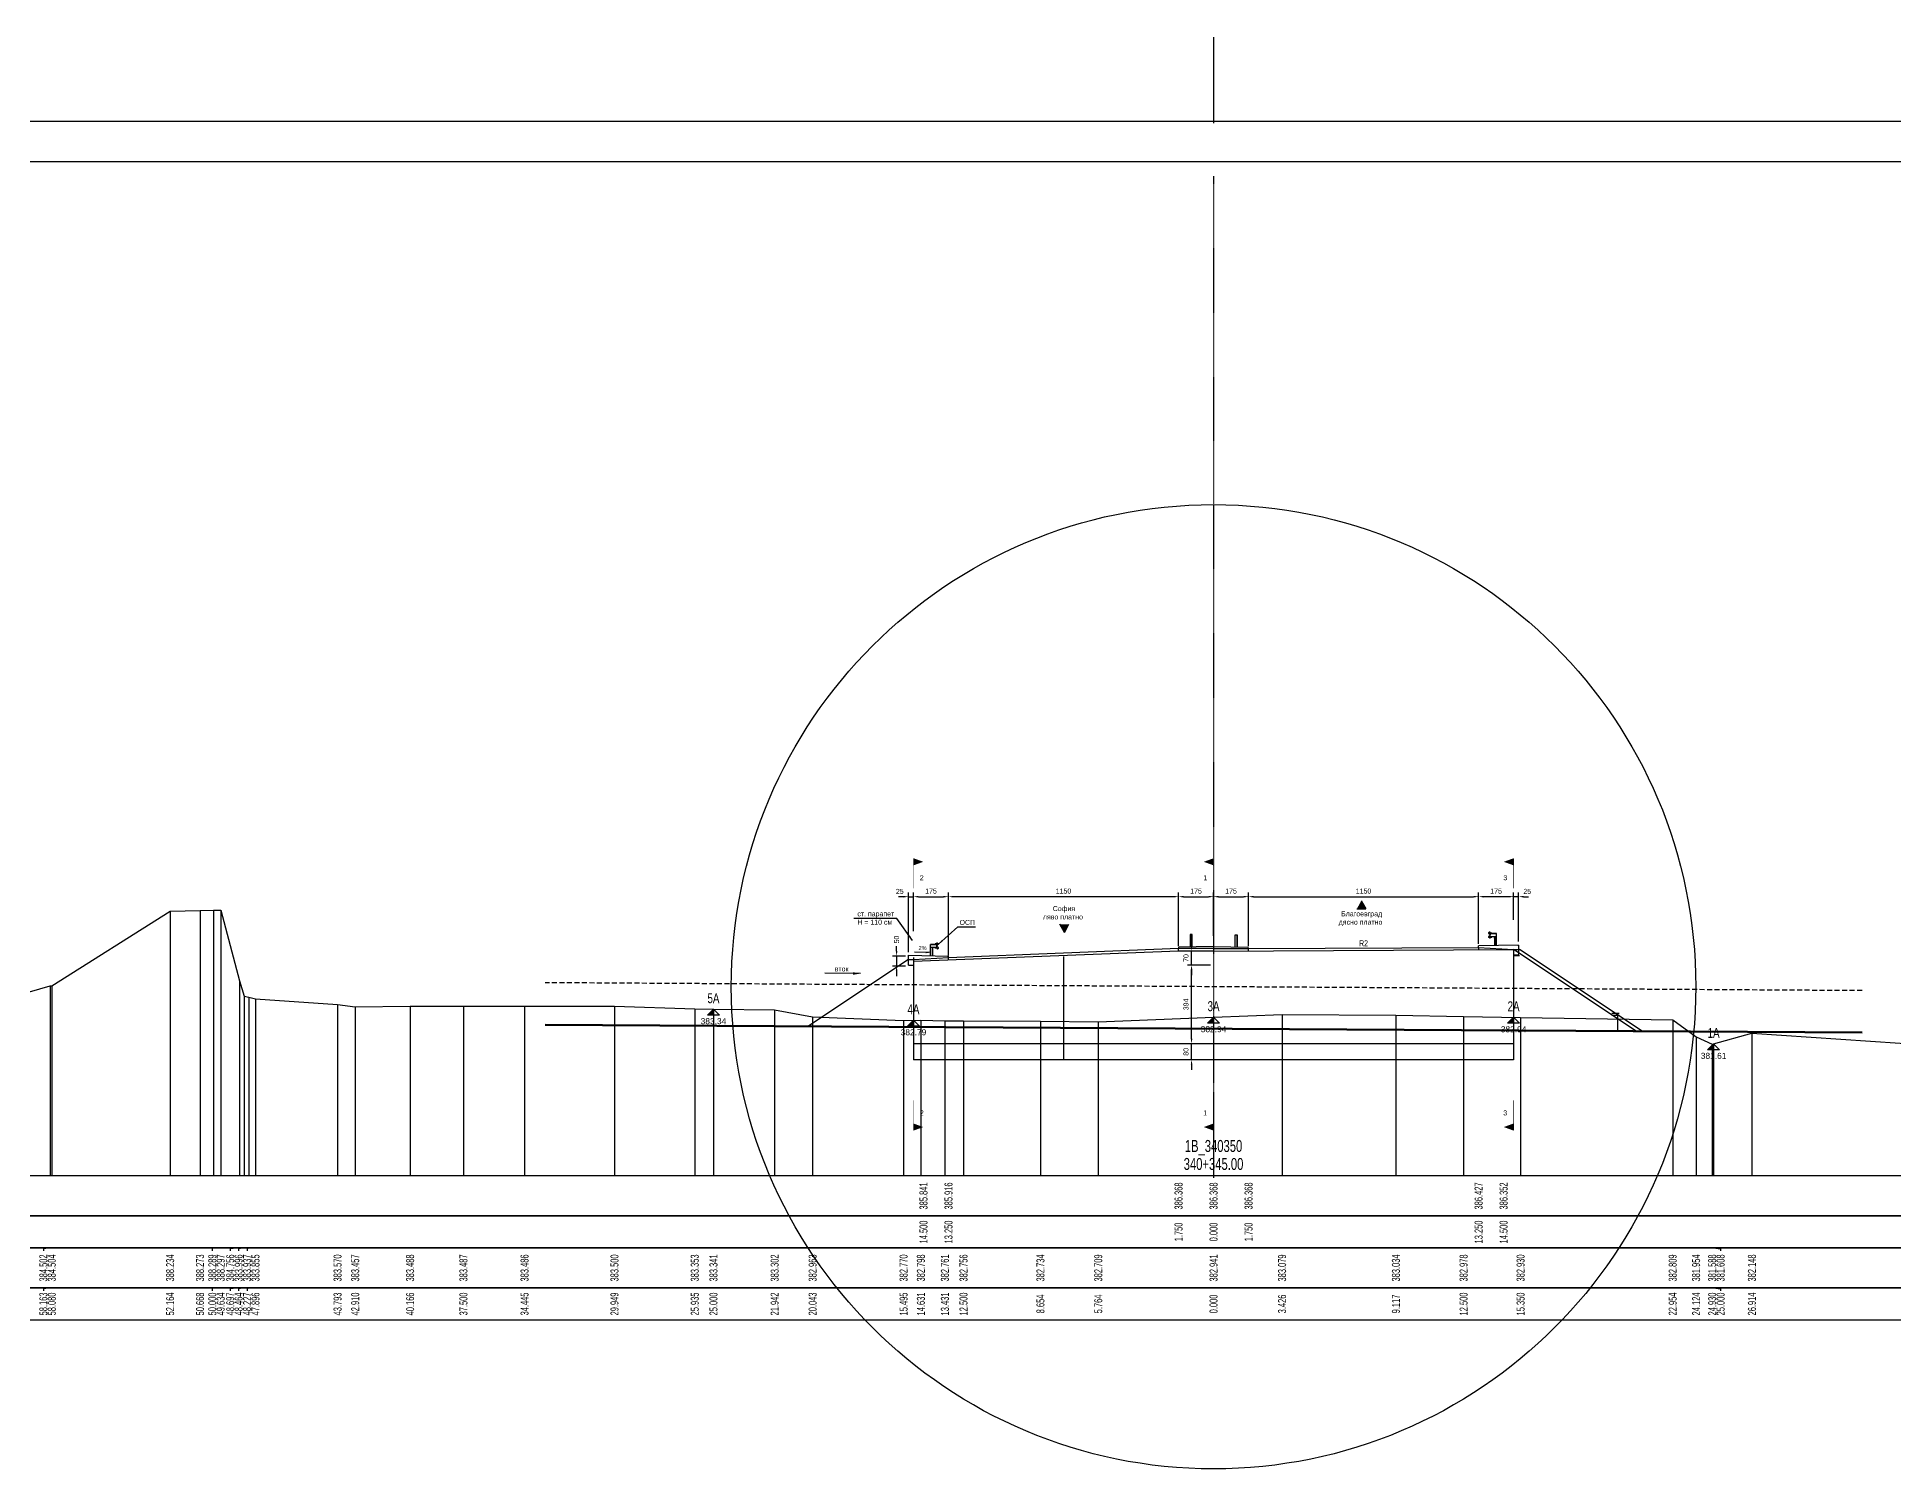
# Model space of a CAD drawing. Header units: centimetres. Extents: x 8495135 to 959133560, y 4530079 to 463453963.
# Drawn here: x 958997252 to 959006534, y 463419625 to 463426785 of the extents above; entities that cross this region are included whole.
import ezdxf
from ezdxf.enums import TextEntityAlignment as Align

# ---------------------------------------------------------------- set-up
doc = ezdxf.new("R2010")
doc.units = ezdxf.units.CM
doc.header["$LTSCALE"] = 0.1
doc.linetypes.add('CROSS2', pattern=[2, 1, -0.5, 0, -0.5])
doc.linetypes.add('DASHED', pattern=[0.75, 0.5, -0.25])
doc.layers.add('31_VERT_ALIGNM', color=1, linetype='Continuous', lineweight=50)
for name, color, linetype in [('40_AXIS', 2, 'CROSS2'), ('40_ELEV_LABEL', 7, 'Continuous'), ('40_INTERS_POINTS', 7, 'Continuous'), ('40_LANES_LABELS', 4, 'Continuous'), ('40_PROFILE_NUMBER', 7, 'Continuous'), ('40_ROADWAY', 1, 'Continuous'), ('40_RUBRIC_1', 7, 'Continuous'), ('40_RUBRIC_2', 7, 'Continuous'), ('40_RUBRIC_3', 7, 'Continuous'), ('40_RUBRIC_4', 7, 'Continuous'), ('40_TEMPLATE', 9, 'Continuous'), ('40_TERRAIN', 3, 'Continuous'), ('40_TERRAIN_VERT', 2, 'Continuous'), ('br_dimension', 1, 'Continuous'), ('br_hatch', 9, 'Continuous'), ('br_hatch_tumen', 8, 'Continuous'), ('br_view_yellow', 2, 'Continuous'), ('hatch', 253, 'Continuous'), ('Kustendilska voda', 12, 'Continuous'), ('Z-Z005-G-Sect', 2, 'Continuous')]:
    doc.layers.add(name, color=color, linetype=linetype)
doc.styles.add('MM 1 to 150', font='arial.ttf', dxfattribs={"height": 37.5})
doc.styles.add('MM_ARIAL', font='arial.ttf')
doc.styles.add('PLATEIA', font='CGSAPPS.SHX')
doc.styles.get("Standard").update_dxf_attribs({"font": 'arial.ttf'})
doc.dimstyles.new('MM DIM 1 to 100', dxfattribs={"dimscale": 10, "dimtxt": 2.5, "dimasz": 2.5, "dimexe": 2.1, "dimexo": 1.5, "dimgap": 1.5, "dimtad": 1, "dimdec": 0, "dimdsep": 46, "dimtxsty": 'MM_ARIAL', "dimcen": 3, "dimclrd": 1, "dimclre": 1, "dimclrt": 7, "dimaunit": 2, "dimadec": 1, "dimazin": 0, "dimtp": 100, "dimtm": 3, "dimtfac": 1, "dimtdec": 0, "dimtix": 1, "dimtmove": 0, "dimatfit": 3, "dimfxl": 0, "dimtolj": 1, "dimtzin": 0, "dimarcsym": 0})
doc.dimstyles.new('MM DIM 1 to 150', dxfattribs={"dimscale": 15, "dimtxt": 2.5, "dimasz": 2.5, "dimexe": 2.1, "dimexo": 1.5, "dimgap": 1.5, "dimtad": 1, "dimdec": 0, "dimdsep": 46, "dimtxsty": 'MM_ARIAL', "dimcen": 3, "dimclrd": 1, "dimclre": 1, "dimclrt": 7, "dimaunit": 2, "dimadec": 1, "dimazin": 0, "dimtp": 100, "dimtm": 3, "dimtfac": 1, "dimtdec": 0, "dimtix": 1, "dimtmove": 0, "dimatfit": 3, "dimfxl": 0, "dimtolj": 1, "dimtzin": 0, "dimarcsym": 0})

# ---------------------------------------------------------------- blocks, each defined once
blk = doc.blocks.new('CGSA_hgt15')
for p, q in [((-1, -1), (0, 0)), ((0, 0), (1, -1)), ((0, -1), (0, 0)), ((0, -1), (-1, -1)), ((1, -1), (0, -1))]:
    blk.add_line(p, q)
blk.add_solid([(0, 0), (0, -1), (-1, -1)])
blk = doc.blocks.new('*D222')
at = {"layer": 'br_dimension', "color": 1, "linetype": 'ByBlock', "lineweight": -2, "ltscale": 3, "transparency": 16777216}
for p, q in [((959001632.8, 463422313.9), (959001632.8, 463422507.4)), ((959001657.8, 463422486.4), (959001782.8, 463422486.4)), ((959001807.8, 463422196.3), (959001807.8, 463422507.4))]:
    blk.add_line(p, q, dxfattribs=at)
at = {"layer": 'br_dimension', "color": 1, "linetype": 'ByBlock', "ltscale": 3, "transparency": 16777216}
for points in [[(959001657.8, 463422490.6), (959001657.8, 463422482.2), (959001632.8, 463422486.4)], [(959001782.8, 463422490.6), (959001782.8, 463422482.2), (959001807.8, 463422486.4)]]:
    blk.add_solid(points, dxfattribs=at)
at = {"layer": 'br_dimension', "color": 7, "linetype": 'ByBlock', "ltscale": 3, "transparency": 16777216, "insert": (959001720.3, 463422514.2), "char_height": 25, "attachment_point": 5, "style": 'MM_ARIAL'}
blk.add_mtext('\\A1;175', dxfattribs=at)
blk = doc.blocks.new('*D223')
at = {"layer": 'br_dimension', "color": 1, "linetype": 'ByBlock', "lineweight": -2, "ltscale": 3, "transparency": 16777216}
for p, q in [((959001582.8, 463422486.4), (959001557.8, 463422486.4)), ((959001607.8, 463422208.3), (959001607.8, 463422507.4)), ((959001607.8, 463422486.4), (959001632.8, 463422486.4)), ((959001632.8, 463422313.9), (959001632.8, 463422507.4)), ((959001657.8, 463422486.4), (959001682.8, 463422486.4))]:
    blk.add_line(p, q, dxfattribs=at)
at = {"layer": 'br_dimension', "color": 1, "linetype": 'ByBlock', "ltscale": 3, "transparency": 16777216}
for points in [[(959001582.8, 463422490.6), (959001582.8, 463422482.2), (959001607.8, 463422486.4)], [(959001657.8, 463422490.6), (959001657.8, 463422482.2), (959001632.8, 463422486.4)]]:
    blk.add_solid(points, dxfattribs=at)
at = {"layer": 'br_dimension', "color": 7, "linetype": 'ByBlock', "ltscale": 3, "transparency": 16777216, "insert": (959001564.2, 463422512.7), "char_height": 25, "attachment_point": 5, "style": 'MM_ARIAL'}
blk.add_mtext('\\A1;25', dxfattribs=at)
blk = doc.blocks.new('*D212')
at = {"layer": 'br_dimension', "color": 1, "linetype": 'ByBlock', "lineweight": -2, "ltscale": 3, "transparency": 16777216}
for p, q in [((959001592.8, 463422189.4), (959001527.4, 463422189.4)), ((959001548.4, 463422214.4), (959001548.4, 463422239.4)), ((959001548.4, 463422189.4), (959001548.4, 463422139.3)), ((959001592.8, 463422139.3), (959001527.4, 463422139.3)), ((959001548.4, 463422114.3), (959001548.4, 463422089.3))]:
    blk.add_line(p, q, dxfattribs=at)
at = {"layer": 'br_dimension', "color": 1, "linetype": 'ByBlock', "ltscale": 3, "transparency": 16777216}
for points in [[(959001544.2, 463422214.4), (959001552.5, 463422214.4), (959001548.4, 463422189.4)], [(959001544.2, 463422114.3), (959001552.5, 463422114.3), (959001548.4, 463422139.3)]]:
    blk.add_solid(points, dxfattribs=at)
at = {"layer": 'br_dimension', "color": 7, "linetype": 'ByBlock', "ltscale": 3, "transparency": 16777216, "insert": (959001548.4, 463422272.2), "char_height": 25, "attachment_point": 5, "rotation": 90, "style": 'MM_ARIAL'}
blk.add_mtext('\\A1;50', dxfattribs=at)
blk = doc.blocks.new('*D213')
at = {"layer": 'br_dimension', "color": 1, "linetype": 'ByBlock', "lineweight": -2, "ltscale": 3, "transparency": 16777216}
for p, q in [((959001807.8, 463422192.4), (959001807.8, 463422507.4)), ((959002932.8, 463422486.4), (959001832.8, 463422486.4)), ((959002957.8, 463422239.7), (959002957.8, 463422507.4))]:
    blk.add_line(p, q, dxfattribs=at)
at = {"layer": 'br_dimension', "color": 1, "linetype": 'ByBlock', "ltscale": 3, "transparency": 16777216}
for points in [[(959001832.8, 463422490.6), (959001832.8, 463422482.2), (959001807.8, 463422486.4)], [(959002932.8, 463422490.6), (959002932.8, 463422482.2), (959002957.8, 463422486.4)]]:
    blk.add_solid(points, dxfattribs=at)
at = {"layer": 'br_dimension', "color": 7, "linetype": 'ByBlock', "ltscale": 3, "transparency": 16777216, "insert": (959002382.8, 463422514.2), "char_height": 25, "attachment_point": 5, "style": 'MM_ARIAL'}
blk.add_mtext('\\A1;1150', dxfattribs=at)
blk = doc.blocks.new('*D214')
at = {"layer": 'br_dimension', "color": 1, "linetype": 'ByBlock', "lineweight": -2, "ltscale": 3, "transparency": 16777216}
for p, q in [((959002957.8, 463422239.7), (959002957.8, 463422507.4)), ((959002982.8, 463422486.4), (959003107.8, 463422486.4)), ((959003132.8, 463422290.1), (959003132.8, 463422507.4))]:
    blk.add_line(p, q, dxfattribs=at)
at = {"layer": 'br_dimension', "color": 1, "linetype": 'ByBlock', "ltscale": 3, "transparency": 16777216}
for points in [[(959002982.8, 463422490.6), (959002982.8, 463422482.2), (959002957.8, 463422486.4)], [(959003107.8, 463422490.6), (959003107.8, 463422482.2), (959003132.8, 463422486.4)]]:
    blk.add_solid(points, dxfattribs=at)
at = {"layer": 'br_dimension', "color": 7, "linetype": 'ByBlock', "ltscale": 3, "transparency": 16777216, "insert": (959003045.3, 463422514.2), "char_height": 25, "attachment_point": 5, "style": 'MM_ARIAL'}
blk.add_mtext('\\A1;175', dxfattribs=at)
blk = doc.blocks.new('*D215')
at = {"layer": 'br_dimension', "color": 1, "linetype": 'ByBlock', "lineweight": -2, "ltscale": 3, "transparency": 16777216}
for p, q in [((959003132.8, 463422290.1), (959003132.8, 463422507.4)), ((959003157.8, 463422486.4), (959003282.8, 463422486.4)), ((959003307.8, 463422239.7), (959003307.8, 463422507.4))]:
    blk.add_line(p, q, dxfattribs=at)
at = {"layer": 'br_dimension', "color": 1, "linetype": 'ByBlock', "ltscale": 3, "transparency": 16777216}
for points in [[(959003157.8, 463422490.6), (959003157.8, 463422482.2), (959003132.8, 463422486.4)], [(959003282.8, 463422490.6), (959003282.8, 463422482.2), (959003307.8, 463422486.4)]]:
    blk.add_solid(points, dxfattribs=at)
at = {"layer": 'br_dimension', "color": 7, "linetype": 'ByBlock', "ltscale": 3, "transparency": 16777216, "insert": (959003220.3, 463422514.2), "char_height": 25, "attachment_point": 5, "style": 'MM_ARIAL'}
blk.add_mtext('\\A1;175', dxfattribs=at)
blk = doc.blocks.new('*D216')
at = {"layer": 'br_dimension', "color": 1, "linetype": 'ByBlock', "lineweight": -2, "ltscale": 3, "transparency": 16777216}
for p, q in [((959003022.9, 463421775.7), (959003022.9, 463421800.7)), ((959003117.8, 463421750.7), (959003001.9, 463421750.7)), ((959003022.9, 463421670.7), (959003022.9, 463421750.7)), ((959003117.8, 463421670.7), (959003001.9, 463421670.7)), ((959003022.9, 463421645.7), (959003022.9, 463421620.7))]:
    blk.add_line(p, q, dxfattribs=at)
at = {"layer": 'br_dimension', "color": 1, "linetype": 'ByBlock', "ltscale": 3, "transparency": 16777216}
for points in [[(959003018.8, 463421775.7), (959003027.1, 463421775.7), (959003022.9, 463421750.7)], [(959003018.8, 463421645.7), (959003027.1, 463421645.7), (959003022.9, 463421670.7)]]:
    blk.add_solid(points, dxfattribs=at)
at = {"layer": 'br_dimension', "color": 7, "linetype": 'ByBlock', "ltscale": 3, "transparency": 16777216, "insert": (959002995.2, 463421710.7), "char_height": 25, "attachment_point": 5, "rotation": 90, "style": 'MM_ARIAL'}
blk.add_mtext('\\A1;80', dxfattribs=at)
blk = doc.blocks.new('*D217')
at = {"layer": 'br_dimension', "color": 1, "linetype": 'ByBlock', "lineweight": -2, "ltscale": 3, "transparency": 16777216}
for p, q in [((959003117.8, 463422144.6), (959003001.9, 463422144.6)), ((959003022.9, 463421775.7), (959003022.9, 463422119.6)), ((959003117.8, 463421750.7), (959003001.9, 463421750.7))]:
    blk.add_line(p, q, dxfattribs=at)
at = {"layer": 'br_dimension', "color": 1, "linetype": 'ByBlock', "ltscale": 3, "transparency": 16777216}
for points in [[(959003018.8, 463422119.6), (959003027.1, 463422119.6), (959003022.9, 463422144.6)], [(959003018.8, 463421775.7), (959003027.1, 463421775.7), (959003022.9, 463421750.7)]]:
    blk.add_solid(points, dxfattribs=at)
at = {"layer": 'br_dimension', "color": 7, "linetype": 'ByBlock', "ltscale": 3, "transparency": 16777216, "insert": (959002995.2, 463421947.6), "char_height": 25, "attachment_point": 5, "rotation": 90, "style": 'MM_ARIAL'}
blk.add_mtext('\\A1;394', dxfattribs=at)
blk = doc.blocks.new('*D218')
at = {"layer": 'br_dimension', "color": 1, "linetype": 'ByBlock', "lineweight": -2, "ltscale": 3, "transparency": 16777216}
for p, q in [((959003022.9, 463422239.6), (959003022.9, 463422264.6)), ((959003117.8, 463422214.6), (959003001.9, 463422214.6)), ((959003022.9, 463422144.6), (959003022.9, 463422214.6)), ((959003117.8, 463422144.6), (959003001.9, 463422144.6)), ((959003022.9, 463422119.6), (959003022.9, 463422094.6))]:
    blk.add_line(p, q, dxfattribs=at)
at = {"layer": 'br_dimension', "color": 1, "linetype": 'ByBlock', "ltscale": 3, "transparency": 16777216}
for points in [[(959003018.8, 463422239.6), (959003027.1, 463422239.6), (959003022.9, 463422214.6)], [(959003018.8, 463422119.6), (959003027.1, 463422119.6), (959003022.9, 463422144.6)]]:
    blk.add_solid(points, dxfattribs=at)
at = {"layer": 'br_dimension', "color": 7, "linetype": 'ByBlock', "ltscale": 3, "transparency": 16777216, "insert": (959002995.2, 463422179.6), "char_height": 25, "attachment_point": 5, "rotation": 90, "style": 'MM_ARIAL'}
blk.add_mtext('\\A1;70', dxfattribs=at)
blk = doc.blocks.new('*D219')
at = {"layer": 'br_dimension', "color": 1, "linetype": 'ByBlock', "lineweight": -2, "ltscale": 3, "transparency": 16777216}
for p, q in [((959004457.8, 463422250.1), (959004457.8, 463422507.4)), ((959004607.8, 463422486.4), (959004482.8, 463422486.4)), ((959004632.8, 463422371.3), (959004632.8, 463422507.4))]:
    blk.add_line(p, q, dxfattribs=at)
at = {"layer": 'br_dimension', "color": 1, "linetype": 'ByBlock', "ltscale": 3, "transparency": 16777216}
for points in [[(959004482.8, 463422490.6), (959004482.8, 463422482.2), (959004457.8, 463422486.4)], [(959004607.8, 463422490.6), (959004607.8, 463422482.2), (959004632.8, 463422486.4)]]:
    blk.add_solid(points, dxfattribs=at)
at = {"layer": 'br_dimension', "color": 7, "linetype": 'ByBlock', "ltscale": 3, "transparency": 16777216, "insert": (959004545.3, 463422514.2), "char_height": 25, "attachment_point": 5, "style": 'MM_ARIAL'}
blk.add_mtext('\\A1;175', dxfattribs=at)
blk = doc.blocks.new('*D220')
at = {"layer": 'br_dimension', "color": 1, "linetype": 'ByBlock', "lineweight": -2, "ltscale": 3, "transparency": 16777216}
for p, q in [((959004607.9, 463422486.4), (959004582.9, 463422486.4)), ((959004632.9, 463422371.3), (959004632.9, 463422507.4)), ((959004657.8, 463422486.4), (959004632.9, 463422486.4)), ((959004657.8, 463422261.6), (959004657.8, 463422507.4)), ((959004682.8, 463422486.4), (959004707.8, 463422486.4))]:
    blk.add_line(p, q, dxfattribs=at)
at = {"layer": 'br_dimension', "color": 1, "linetype": 'ByBlock', "ltscale": 3, "transparency": 16777216}
for points in [[(959004607.9, 463422490.6), (959004607.9, 463422482.2), (959004632.9, 463422486.4)], [(959004682.8, 463422490.6), (959004682.8, 463422482.2), (959004657.8, 463422486.4)]]:
    blk.add_solid(points, dxfattribs=at)
at = {"layer": 'br_dimension', "color": 7, "linetype": 'ByBlock', "ltscale": 3, "transparency": 16777216, "insert": (959004701.3, 463422512.7), "char_height": 25, "attachment_point": 5, "style": 'MM_ARIAL'}
blk.add_mtext('\\A1;25', dxfattribs=at)
blk = doc.blocks.new('*D221')
at = {"layer": 'br_dimension', "color": 1, "linetype": 'ByBlock', "lineweight": -2, "ltscale": 3, "transparency": 16777216}
for p, q in [((959003307.8, 463422239.7), (959003307.8, 463422507.4)), ((959003332.8, 463422486.4), (959004432.8, 463422486.4)), ((959004457.8, 463422250.1), (959004457.8, 463422507.4))]:
    blk.add_line(p, q, dxfattribs=at)
at = {"layer": 'br_dimension', "color": 1, "linetype": 'ByBlock', "ltscale": 3, "transparency": 16777216}
for points in [[(959003332.8, 463422490.6), (959003332.8, 463422482.2), (959003307.8, 463422486.4)], [(959004432.8, 463422490.6), (959004432.8, 463422482.2), (959004457.8, 463422486.4)]]:
    blk.add_solid(points, dxfattribs=at)
at = {"layer": 'br_dimension', "color": 7, "linetype": 'ByBlock', "ltscale": 3, "transparency": 16777216, "insert": (959003882.8, 463422514.2), "char_height": 25, "attachment_point": 5, "style": 'MM_ARIAL'}
blk.add_mtext('\\A1;1150', dxfattribs=at)
blk = doc.blocks.new('secl')
at = {"layer": 'Z-Z005-G-Sect', "color": 7, "const_width": 0.25}
blk.add_lwpolyline([(-15, 0), (0, 0)], dxfattribs=at)
at = {"layer": 'Z-Z005-G-Sect', "color": 7}
blk.add_solid([(-15.17, -0.12), (-13.35, 4.88), (-11.53, -0.12)], dxfattribs=at)
at = {"layer": 'Z-Z005-G-Sect', "color": 7, "style": 'MM_ARIAL'}
blk.add_attdef('*', text='', height=2.5, dxfattribs=at).set_placement((-6.27, 4.2), align=Align.MIDDLE)
blk = doc.blocks.new('secr')
at = {"layer": 'Z-Z005-G-Sect', "color": 7, "const_width": 0.25}
blk.add_lwpolyline([(15, 0), (0, 0)], dxfattribs=at)
at = {"layer": 'Z-Z005-G-Sect', "color": 7}
blk.add_solid([(15.17, -0.12), (13.35, 4.88), (11.53, -0.12)], dxfattribs=at)
at = {"layer": 'Z-Z005-G-Sect', "color": 7, "style": 'MM_ARIAL'}
blk.add_attdef('*', text='', height=2.5, dxfattribs=at).set_placement((5.37, 4.13), align=Align.MIDDLE)

msp = doc.modelspace()

# ---------------------------------------------------------------- hatches: boundary and pattern name
at = {"layer": 'br_hatch', "ltscale": 0.5}
h = msp.add_hatch(color=256, dxfattribs=at)
h.dxf.hatch_style = 1
h.paths.add_polyline_path([(959003871.4, 463422466.04), (959003849.02, 463422425.05), (959003893.79, 463422425.05)])
h = msp.add_hatch(color=256, dxfattribs=at)
h.dxf.hatch_style = 1
h.paths.add_polyline_path([(959002409.92, 463422348.38), (959002365.16, 463422348.38), (959002387.54, 463422307.38)])

# ---------------------------------------------------------------- linework, layer by layer
at = {"layer": '31_VERT_ALIGNM'}
msp.add_line((959006374.93, 463421806.55), (958999791.02, 463421846.06), dxfattribs=at)
at = {"layer": '40_AXIS'}
msp.add_line((959003132.79, 463426089.71), (959003132.79, 463421309.71), dxfattribs=at)
at = {"layer": '40_ROADWAY', "color": 4}
for p, q in [((959002957.79, 463422214.58), (959001632.79, 463422162.57)), ((959003132.79, 463422214.58), (959002957.79, 463422214.58)), ((959003132.79, 463422214.58), (959004632.8, 463422222.26))]:
    msp.add_line(p, q, dxfattribs=at)
at = {"layer": '40_ROADWAY'}
for p, q in [((959001807.79, 463422181.34), (959001632.79, 463422170.84)), ((959002957.79, 463422226.47), (959001807.79, 463422181.34)), ((959003132.79, 463422226.47), (959002957.79, 463422226.47)), ((959003132.79, 463422226.47), (959003307.79, 463422226.47)), ((959003307.79, 463422226.47), (959004457.79, 463422232.36)), ((959004457.79, 463422232.36), (959004632.8, 463422221.86))]:
    msp.add_line(p, q, dxfattribs=at)
at = {"layer": '40_RUBRIC_3'}
for points in [[(958997316.49, 463420729.71), (958997282.79, 463420724.71), (958997282.79, 463420714.71)], [(958998132.79, 463420729.71), (958998127.39, 463420724.71), (958998127.39, 463420714.71)], [(958998263.09, 463420729.71), (958998217.19, 463420724.71), (958998217.19, 463420714.71)], [(958998286.39, 463420729.71), (958998259.19, 463420724.71), (958998259.19, 463420714.71)], [(958998310.09, 463420729.71), (958998301.19, 463420724.71), (958998301.19, 463420714.71)], [(959005632.79, 463420729.71), (959005667.79, 463420724.71), (959005667.79, 463420714.71)]]:
    msp.add_lwpolyline(points, dxfattribs=at)
at = {"layer": '40_RUBRIC_4'}
for points in [[(958997316.49, 463420529.71), (958997282.79, 463420524.71), (958997282.79, 463420514.71)], [(958998132.79, 463420529.71), (958998127.39, 463420524.71), (958998127.39, 463420514.71)], [(958998263.09, 463420529.71), (958998217.19, 463420524.71), (958998217.19, 463420514.71)], [(958998286.39, 463420529.71), (958998259.19, 463420524.71), (958998259.19, 463420514.71)], [(958998310.09, 463420529.71), (958998301.19, 463420524.71), (958998301.19, 463420514.71)], [(959005632.79, 463420529.71), (959005667.79, 463420524.71), (959005667.79, 463420514.71)]]:
    msp.add_lwpolyline(points, dxfattribs=at)
at = {"layer": '40_TEMPLATE'}
for points in [[(958992608.79, 463426363.14), (958992608.79, 463426163.14), (959013232.79, 463426163.14), (959013232.79, 463426363.14), (958992608.79, 463426363.14)], [(958992608.79, 463421089.71), (958992608.79, 463420889.71), (959013232.79, 463420889.71), (959013232.79, 463421089.71), (958992608.79, 463421089.71)], [(958992608.79, 463420889.71), (958992608.79, 463420729.71), (959013232.79, 463420729.71), (959013232.79, 463420889.71), (958992608.79, 463420889.71)], [(958992608.79, 463420729.71), (958992608.79, 463420529.71), (959013232.79, 463420529.71), (959013232.79, 463420729.71), (958992608.79, 463420729.71)], [(958992608.79, 463420529.71), (958992608.79, 463420369.71), (959013232.79, 463420369.71), (959013232.79, 463420529.71), (958992608.79, 463420529.71)]]:
    msp.add_lwpolyline(points, dxfattribs=at)
at = {"layer": '40_TERRAIN'}
msp.add_lwpolyline([(958997212.69, 463422011.01), (958997316.49, 463422039.91), (958997324.79, 463422040.11), (958997916.39, 463422413.11), (958998065.99, 463422417.01), (958998132.79, 463422418.61), (958998169.39, 463422419.41), (958998263.09, 463422065.31), (958998286.39, 463421989.31), (958998310.09, 463421983.41), (958998343.19, 463421975.21), (958998753.49, 463421946.71), (958998841.79, 463421935.41), (958999116.19, 463421938.51), (958999382.79, 463421938.41), (958999688.29, 463421938.31), (959000137.89, 463421939.71), (959000539.29, 463421925.01), (959000632.79, 463421923.81), (959000938.59, 463421919.91), (959001128.49, 463421886.01), (959001583.29, 463421866.71), (959001669.69, 463421869.51), (959001789.69, 463421865.81), (959001882.79, 463421865.31), (959002267.39, 463421863.11), (959002556.39, 463421860.61), (959003132.79, 463421883.81), (959003475.39, 463421897.61), (959004044.49, 463421893.11), (959004382.79, 463421887.51), (959004667.79, 463421882.71), (959005428.19, 463421870.61), (959005545.19, 463421785.11), (959005625.79, 463421748.51), (959005632.79, 463421750.51), (959005824.19, 463421804.51), (959006713.49, 463421743.11)], dxfattribs=at)
at = {"layer": '40_TERRAIN_VERT'}
for p, q in [((958997916.39, 463422413.11), (958997916.39, 463421089.71)), ((958998065.99, 463422417.01), (958998065.99, 463421089.71)), ((958998132.79, 463422418.61), (958998132.79, 463421089.71)), ((958998169.39, 463422419.41), (958998169.39, 463421089.71)), ((958998263.09, 463422065.31), (958998263.09, 463421089.71)), ((958997316.49, 463422039.91), (958997316.49, 463421089.71)), ((958997324.79, 463422040.11), (958997324.79, 463421089.71)), ((958998286.39, 463421989.31), (958998286.39, 463421089.71)), ((958998310.09, 463421983.41), (958998310.09, 463421089.71)), ((958998343.19, 463421975.21), (958998343.19, 463421089.71)), ((958998753.49, 463421946.71), (958998753.49, 463421089.71)), ((958998841.79, 463421935.41), (958998841.79, 463421089.71)), ((958999116.19, 463421938.51), (958999116.19, 463421089.71)), ((958999382.79, 463421938.41), (958999382.79, 463421089.71)), ((958999688.29, 463421938.31), (958999688.29, 463421089.71)), ((959000137.89, 463421939.71), (959000137.89, 463421089.71)), ((959000539.29, 463421925.01), (959000539.29, 463421089.71)), ((959000632.79, 463421923.81), (959000632.79, 463421089.71)), ((959000938.59, 463421919.91), (959000938.59, 463421089.71)), ((959001128.49, 463421886.01), (959001128.49, 463421089.71)), ((959003475.39, 463421897.61), (959003475.39, 463421089.71)), ((959004044.49, 463421893.11), (959004044.49, 463421089.71)), ((959004382.79, 463421887.51), (959004382.79, 463421089.71)), ((959004667.79, 463421882.71), (959004667.79, 463421089.71)), ((959001583.29, 463421866.71), (959001583.29, 463421089.71)), ((959001669.69, 463421869.51), (959001669.69, 463421089.71)), ((959001789.69, 463421865.81), (959001789.69, 463421089.71)), ((959001882.79, 463421865.31), (959001882.79, 463421089.71)), ((959002267.39, 463421863.11), (959002267.39, 463421089.71)), ((959002556.39, 463421860.61), (959002556.39, 463421089.71)), ((959005428.19, 463421870.61), (959005428.19, 463421089.71)), ((959005545.19, 463421785.11), (959005545.19, 463421089.71)), ((959005824.19, 463421804.51), (959005824.19, 463421089.71)), ((959005625.79, 463421748.51), (959005625.79, 463421089.71)), ((959005632.79, 463421750.51), (959005632.79, 463421089.71))]:
    msp.add_line(p, q, dxfattribs=at)
at = {"layer": 'br_hatch', "ltscale": 0.5}
for p, q in [((959003871.4, 463422466.04), (959003893.79, 463422425.05)), ((959002387.54, 463422307.38), (959002365.16, 463422348.38)), ((959002387.54, 463422307.38), (959002409.92, 463422348.38)), ((959003849.02, 463422425.05), (959003893.79, 463422425.05))]:
    msp.add_line(p, q, dxfattribs=at)
at = {"layer": 'br_hatch_tumen'}
for p, q in [((959003132.79, 463426784.59), (959003132.79, 463426354.07)), ((959001103.8, 463421838.18), (959001602.79, 463422170.84)), ((959001632.79, 463422170.84), (959001602.79, 463422170.84)), ((959001607.79, 463422193.34), (959001807.79, 463422189.34)), ((959004632.8, 463422221.86), (959004662.8, 463422221.86)), ((959005245.83, 463421813.18), (959004632.8, 463422221.86)), ((959004632.8, 463422191.86), (959004662.8, 463422191.86)), ((959005275.83, 463421813.18), (959004662.8, 463422221.86)), ((959005124.45, 463421904.1), (959005160.41, 463421904.1)), ((959005124.45, 463421894.1), (959005160.41, 463421894.1)), ((959005154.45, 463421814.1), (959005154.45, 463421904.1)), ((959003132.79, 463421511.17), (959003132.79, 463421080.64))]:
    msp.add_line(p, q, dxfattribs=at)
msp.add_lwpolyline([(959004656.29, 463422244.33), (959004657.79, 463422244.36), (959004657.79, 463422242.86)], dxfattribs=at)
msp.add_circle((959003132.79, 463422036.01), 2410.91, dxfattribs=at)
at = {"layer": 'br_view_yellow'}
for p, q in [((959001607.79, 463422143.34), (959001607.79, 463422193.34)), ((959001632.79, 463422181.95), (959001632.79, 463421670.67)), ((959001807.79, 463422181.34), (959001805.79, 463422189.33)), ((959001807.79, 463422181.34), (959001807.79, 463422189.34)), ((959001807.79, 463422169.44), (959001807.79, 463422181.34)), ((959002382.79, 463422186.45), (959002382.79, 463421670.67)), ((959002957.79, 463422226.47), (959002959.79, 463422234.47)), ((959002957.79, 463422214.58), (959002957.79, 463422226.47)), ((959003132.79, 463422237.93), (959002959.79, 463422234.47)), ((959003132.79, 463422237.93), (959003305.79, 463422234.47)), ((959003307.79, 463422226.47), (959003305.79, 463422234.47)), ((959003307.79, 463422213.44), (959003307.79, 463422226.47)), ((959004632.8, 463422222.26), (959004632.8, 463421670.67)), ((959001607.79, 463422143.34), (959001632.79, 463422143.34)), ((959004632.8, 463421750.67), (959001632.79, 463421750.67)), ((959004632.8, 463421670.67), (959001632.79, 463421670.67))]:
    msp.add_line(p, q, dxfattribs=at)
at = {"layer": 'br_view_yellow', "linetype": 'ByBlock', "ltscale": 3}
for p, q in [((959004657.79, 463422244.36), (959004457.79, 463422240.36)), ((959004457.79, 463422232.36), (959004457.79, 463422240.36)), ((959004457.79, 463422232.36), (959004457.79, 463422219.33)), ((959004654.8, 463422194.36), (959004632.8, 463422194.36)), ((959004654.8, 463422244.3), (959004657.8, 463422241.36)), ((959004657.8, 463422197.36), (959004654.8, 463422194.36)), ((959004657.8, 463422241.36), (959004657.8, 463422197.36))]:
    msp.add_line(p, q, dxfattribs=at)
at = {"layer": 'hatch'}
for p, q in [((959001741.79, 463422247.8), (959001741.79, 463422250.3)), ((959001749.79, 463422250.3), (959001741.79, 463422250.3)), ((959001752.39, 463422254.7), (959001749.79, 463422255.1)), ((959001749.79, 463422255.1), (959001749.79, 463422254.7)), ((959001752.23, 463422254.32), (959001749.79, 463422254.7)), ((959001749.79, 463422229.3), (959001749.79, 463422250.3)), ((959001752.23, 463422254.32), (959001756.35, 463422251.47)), ((959001752.39, 463422254.7), (959001756.58, 463422251.8)), ((959004513.19, 463422309.84), (959004508.99, 463422306.95)), ((959004508.99, 463422302.34), (959004514.4, 463422298.38)), ((959004508.99, 463422287.55), (959004514.4, 463422291.51)), ((959004513.19, 463422280.04), (959004508.99, 463422282.94)), ((959004513.34, 463422309.46), (959004509.22, 463422306.62)), ((959004509.22, 463422302.67), (959004514.64, 463422298.7)), ((959004509.22, 463422287.22), (959004514.64, 463422291.18)), ((959004513.34, 463422280.43), (959004509.22, 463422283.27)), ((959004513.19, 463422309.84), (959004515.79, 463422310.24)), ((959004513.19, 463422280.04), (959004515.79, 463422279.64)), ((959004513.34, 463422309.46), (959004515.79, 463422309.84)), ((959004513.34, 463422280.43), (959004515.79, 463422280.05)), ((959004515.39, 463422296.44), (959004515.39, 463422294.94)), ((959004515.39, 463422293.44), (959004515.39, 463422294.94)), ((959004515.79, 463422310.24), (959004515.79, 463422309.84)), ((959004515.79, 463422284.44), (959004515.79, 463422305.44)), ((959004515.79, 463422305.44), (959004523.79, 463422305.44)), ((959004515.79, 463422302.94), (959004547.79, 463422302.94)), ((959004547.79, 463422302.14), (959004515.79, 463422302.14)), ((959004515.79, 463422296.44), (959004515.79, 463422294.94)), ((959004515.79, 463422293.44), (959004515.79, 463422294.94)), ((959004515.79, 463422287.74), (959004547.79, 463422287.74)), ((959004515.79, 463422286.94), (959004547.79, 463422286.94)), ((959004515.79, 463422284.44), (959004523.79, 463422284.44)), ((959004523.79, 463422302.94), (959004523.79, 463422305.44)), ((959004523.79, 463422284.44), (959004523.79, 463422286.94)), ((959004537.79, 463422286.94), (959004537.79, 463422244.33)), ((959004537.79, 463422279.64), (959004537.79, 463422280.05)), ((959004538.59, 463422286.94), (959004538.59, 463422244.33)), ((959004546.99, 463422244.33), (959004546.99, 463422286.94)), ((959004547.79, 463422244.33), (959004547.79, 463422302.94)), ((959001717.79, 463422189.19), (959001717.79, 463422247.8)), ((959001749.79, 463422247.8), (959001717.79, 463422247.8)), ((959001717.79, 463422247), (959001749.79, 463422247)), ((959001749.79, 463422232.6), (959001717.79, 463422232.6)), ((959001749.79, 463422231.8), (959001717.79, 463422231.8)), ((959001718.59, 463422189.19), (959001718.59, 463422231.8)), ((959001726.99, 463422231.8), (959001726.99, 463422189.19)), ((959001727.79, 463422231.8), (959001727.79, 463422189.19)), ((959001727.79, 463422224.5), (959001727.79, 463422224.9)), ((959001741.79, 463422229.3), (959001741.79, 463422231.8)), ((959001749.79, 463422229.3), (959001741.79, 463422229.3)), ((959001749.79, 463422241.3), (959001749.79, 463422239.8)), ((959001749.79, 463422238.3), (959001749.79, 463422239.8)), ((959001752.23, 463422225.28), (959001749.79, 463422224.9)), ((959001752.39, 463422224.9), (959001749.79, 463422224.5)), ((959001750.19, 463422241.3), (959001750.19, 463422239.8)), ((959001750.19, 463422238.3), (959001750.19, 463422239.8)), ((959001756.35, 463422247.53), (959001750.93, 463422243.56)), ((959001756.35, 463422232.07), (959001750.93, 463422236.04)), ((959001756.58, 463422247.2), (959001751.17, 463422243.24)), ((959001756.58, 463422232.4), (959001751.17, 463422236.36)), ((959001752.23, 463422225.28), (959001756.35, 463422228.13)), ((959001752.39, 463422224.9), (959001756.58, 463422227.8))]:
    msp.add_line(p, q, dxfattribs=at)
for points in [[(959003025.39, 463422235.43), (959003025.39, 463422297.43), (959003015.39, 463422297.43), (959003015.39, 463422235.43)], [(959003024.39, 463422235.43), (959003024.39, 463422297.43), (959003016.39, 463422297.43), (959003016.39, 463422235.43)], [(959003240.19, 463422233.65), (959003240.19, 463422295.65), (959003250.19, 463422295.65), (959003250.19, 463422233.65)], [(959003241.19, 463422233.65), (959003241.19, 463422295.65), (959003249.19, 463422295.65), (959003249.19, 463422233.65)]]:
    msp.add_lwpolyline(points, dxfattribs=at)
for centre, radius, start, end in [((959001754.99, 463422249.5), 2.4, 304.644036, 55.355964), ((959001754.99, 463422249.5), 2.8, 304.644036, 55.355964), ((959004510.59, 463422304.64), 2.8, 124.644036, 235.355964), ((959004510.59, 463422285.24), 2.8, 124.644036, 235.355964), ((959004510.59, 463422304.64), 2.4, 124.644036, 235.355964), ((959004510.59, 463422285.24), 2.4, 124.644036, 235.355964), ((959004512.99, 463422296.44), 2.4, 0, 53.794417), ((959004512.99, 463422293.44), 2.4, 306.205583, 0), ((959004512.99, 463422296.44), 2.8, 0, 53.795686), ((959004512.99, 463422293.44), 2.8, 306.204314, 0), ((959001752.59, 463422241.3), 2.8, 126.204314, 180), ((959001752.59, 463422238.3), 2.8, 180, 233.795686), ((959001752.59, 463422241.3), 2.4, 126.205583, 180), ((959001752.59, 463422238.3), 2.4, 180, 233.794417), ((959001754.99, 463422230.1), 2.4, 304.644036, 55.355964), ((959001754.99, 463422230.1), 2.8, 304.644036, 55.355964)]:
    msp.add_arc(centre, radius, start, end, dxfattribs=at)
at = {"layer": 'Kustendilska voda', "color": 1, "linetype": 'DASHED', "ltscale": 500}
msp.add_line((959006374.93, 463422016.55), (958999791.02, 463422056.06), dxfattribs=at)

# ---------------------------------------------------------------- block references
at = {"layer": '40_ELEV_LABEL', "xscale": 30, "yscale": 30, "zscale": 100}
for p in [(959000632.79, 463421923.81), (959003132.79, 463421883.81), (959004632.79, 463421883.3), (959001632.79, 463421868.31), (959005632.79, 463421750.51)]:
    msp.add_blockref('CGSA_hgt15', p, dxfattribs=at)
at = {"layer": 'br_dimension'}
ref = msp.add_blockref('secr', (959001632.79, 463422527.28), dxfattribs=dict(at, xscale=-10.00005, yscale=10.00005, zscale=10.00005, rotation=270))
ref.add_attrib('*', '2', dxfattribs={"layer": 'Z-Z005-G-Sect', "color": 7, "height": 25, "style": 'MM_ARIAL'}).set_placement((959001674.08, 463422581.03), align=Align.MIDDLE)
ref = msp.add_blockref('secr', (959003132.79, 463422527.28), dxfattribs=dict(at, xscale=10.00005, yscale=10.00005, zscale=10.00005, rotation=90))
ref.add_attrib('*', '1', dxfattribs={"layer": 'Z-Z005-G-Sect', "color": 7, "height": 25, "style": 'MM_ARIAL'}).set_placement((959003091.49, 463422581.03), align=Align.MIDDLE)
ref = msp.add_blockref('secr', (959004632.8, 463422527.28), dxfattribs=dict(at, xscale=10.00005, yscale=10.00005, zscale=10.00005, rotation=90))
ref.add_attrib('*', '3', dxfattribs={"layer": 'Z-Z005-G-Sect', "color": 7, "height": 25, "style": 'MM_ARIAL'}).set_placement((959004591.51, 463422581.03), align=Align.MIDDLE)
ref = msp.add_blockref('secl', (959001632.79, 463421467.91), dxfattribs=dict(at, xscale=-10.00005, yscale=10.00005, zscale=10.00005, rotation=270))
ref.add_attrib('*', '2', dxfattribs={"layer": 'Z-Z005-G-Sect', "color": 7, "height": 25, "style": 'MM_ARIAL'}).set_placement((959001674.78, 463421405.23), align=Align.MIDDLE)
ref = msp.add_blockref('secl', (959003132.79, 463421467.91), dxfattribs=dict(at, xscale=10.000005, yscale=10.000005, zscale=10.000005, rotation=90))
ref.add_attrib('*', '1', dxfattribs={"layer": 'Z-Z005-G-Sect', "color": 7, "height": 25, "style": 'MM_ARIAL'}).set_placement((959003090.79, 463421405.23), align=Align.MIDDLE)
ref = msp.add_blockref('secl', (959004632.8, 463421467.91), dxfattribs=dict(at, xscale=10.000005, yscale=10.000005, zscale=10.000005, rotation=90))
ref.add_attrib('*', '3', dxfattribs={"layer": 'Z-Z005-G-Sect', "color": 7, "height": 25, "style": 'MM_ARIAL'}).set_placement((959004590.81, 463421405.23), align=Align.MIDDLE)

# ---------------------------------------------------------------- texts
at = {"layer": '40_ELEV_LABEL'}
for s, p in [('383.34', (959000632.79, 463421878.81)), ('382.79', (959001632.79, 463421823.31)), ('382.94', (959003132.79, 463421838.81)), ('382.94', (959004632.79, 463421838.3)), ('381.61', (959005632.79, 463421705.51))]:
    msp.add_text(s, height=30, dxfattribs=at).set_placement(p, align=Align.TOP_CENTER)
at = {"layer": '40_INTERS_POINTS', "color": 6, "lineweight": 30, "width": 0.7}
for s, p in [('5A', (959000632.79, 463421953.81)), ('4A', (959001632.79, 463421898.31)), ('3A', (959003132.79, 463421913.81)), ('2A', (959004632.79, 463421913.3)), ('1A', (959005632.79, 463421780.51))]:
    msp.add_text(s, height=50, dxfattribs=at).set_placement(p, align=Align.CENTER)
at = {"layer": '40_LANES_LABELS', "style": 'PLATEIA', "width": 0.7}
msp.add_text('R2', height=30, rotation=0.293352, dxfattribs=at).set_placement((959003882.79, 463422229.42), align=Align.BOTTOM_CENTER)
at = {"layer": '40_PROFILE_NUMBER', "style": 'PLATEIA', "width": 0.7}
for s, p in [('1B_340350', (959003132.79, 463421209.71)), ('340+345.00', (959003132.79, 463421119.71))]:
    msp.add_text(s, height=60, dxfattribs=at).set_placement(p, align=Align.CENTER)
at = {"layer": '40_RUBRIC_1', "style": 'PLATEIA', "width": 0.7}
for s, p in [('385.841', (959001682.79, 463420989.71)), ('385.916', (959001807.79, 463420989.71)), ('386.368', (959002957.79, 463420989.71)), ('386.368', (959003132.79, 463420989.71)), ('386.368', (959003307.79, 463420989.71)), ('386.427', (959004457.79, 463420989.71)), ('386.352', (959004582.79, 463420989.71))]:
    msp.add_text(s, height=40, rotation=90, dxfattribs=at).set_placement(p, align=Align.MIDDLE)
at = {"layer": '40_RUBRIC_2', "style": 'PLATEIA', "width": 0.7}
for s, p in [('14.500', (959001682.79, 463420809.71)), ('13.250', (959001807.79, 463420809.71)), ('13.250', (959004457.79, 463420809.71)), ('14.500', (959004582.79, 463420809.71)), ('1.750', (959002957.79, 463420809.71)), ('0.000', (959003132.79, 463420809.71)), ('1.750', (959003307.79, 463420809.71))]:
    msp.add_text(s, height=40, rotation=90, dxfattribs=at).set_placement(p, align=Align.MIDDLE)
at = {"layer": '40_RUBRIC_3', "style": 'PLATEIA', "width": 0.7}
for s, p in [('384.502', (958997282.79, 463420629.71)), ('384.504', (958997324.79, 463420629.71)), ('388.234', (958997916.39, 463420629.71)), ('388.273', (958998065.99, 463420629.71)), ('388.289', (958998127.39, 463420629.71)), ('388.297', (958998169.39, 463420629.71)), ('384.756', (958998217.19, 463420629.71)), ('383.996', (958998259.19, 463420629.71)), ('383.937', (958998301.19, 463420629.71)), ('383.855', (958998343.19, 463420629.71)), ('383.570', (958998753.49, 463420629.71)), ('383.457', (958998841.79, 463420629.71)), ('383.488', (958999116.19, 463420629.71)), ('383.487', (958999382.79, 463420629.71)), ('383.486', (958999688.29, 463420629.71)), ('383.500', (959000137.89, 463420629.71)), ('383.353', (959000539.29, 463420629.71)), ('383.341', (959000632.79, 463420629.71)), ('383.302', (959000938.59, 463420629.71)), ('382.963', (959001128.49, 463420629.71)), ('382.770', (959001583.29, 463420629.71)), ('382.798', (959001669.69, 463420629.71)), ('382.761', (959001789.69, 463420629.71)), ('382.756', (959001882.79, 463420629.71)), ('382.734', (959002267.39, 463420629.71)), ('382.709', (959002556.39, 463420629.71)), ('382.941', (959003132.79, 463420629.71)), ('383.079', (959003475.39, 463420629.71)), ('383.034', (959004044.49, 463420629.71)), ('382.978', (959004382.79, 463420629.71)), ('382.930', (959004667.79, 463420629.71)), ('382.809', (959005428.19, 463420629.71)), ('381.954', (959005545.19, 463420629.71)), ('381.588', (959005625.79, 463420629.71)), ('381.608', (959005667.79, 463420629.71)), ('382.148', (959005824.19, 463420629.71))]:
    msp.add_text(s, height=40, rotation=90, dxfattribs=at).set_placement(p, align=Align.MIDDLE)
at = {"layer": '40_RUBRIC_4', "style": 'PLATEIA', "width": 0.7}
for s, p in [('58.163', (958997282.79, 463420449.71)), ('58.080', (958997324.79, 463420449.71)), ('52.164', (958997916.39, 463420449.71)), ('50.668', (958998065.99, 463420449.71)), ('50.000', (958998127.39, 463420449.71)), ('49.634', (958998169.39, 463420449.71)), ('48.697', (958998217.19, 463420449.71)), ('48.464', (958998259.19, 463420449.71)), ('48.227', (958998301.19, 463420449.71)), ('47.896', (958998343.19, 463420449.71)), ('43.793', (958998753.49, 463420449.71)), ('42.910', (958998841.79, 463420449.71)), ('40.166', (958999116.19, 463420449.71)), ('37.500', (958999382.79, 463420449.71)), ('34.445', (958999688.29, 463420449.71)), ('29.949', (959000137.89, 463420449.71)), ('25.935', (959000539.29, 463420449.71)), ('25.000', (959000632.79, 463420449.71)), ('21.942', (959000938.59, 463420449.71)), ('20.043', (959001128.49, 463420449.71)), ('15.495', (959001583.29, 463420449.71)), ('14.631', (959001669.69, 463420449.71)), ('13.431', (959001789.69, 463420449.71)), ('12.500', (959001882.79, 463420449.71)), ('8.654', (959002267.39, 463420449.71)), ('5.764', (959002556.39, 463420449.71)), ('0.000', (959003132.79, 463420449.71)), ('3.426', (959003475.39, 463420449.71)), ('9.117', (959004044.49, 463420449.71)), ('12.500', (959004382.79, 463420449.71)), ('15.350', (959004667.79, 463420449.71)), ('22.954', (959005428.19, 463420449.71)), ('24.124', (959005545.19, 463420449.71)), ('24.930', (959005625.79, 463420449.71)), ('25.000', (959005667.79, 463420449.71)), ('26.914', (959005824.19, 463420449.71))]:
    msp.add_text(s, height=40, rotation=90, dxfattribs=at).set_placement(p, align=Align.MIDDLE)
at = {"layer": 'br_hatch', "char_height": 25, "attachment_point": 1, "style": 'MM 1 to 150'}
for s, insert, width in [('\\pi136.85;София \\P\\pi87.469;ляво платно', (959002192.23, 463422439.49), 305.0046), ('\\pi78.075;Благоевград\\P\\pi65.785;дясно платно', (959003692.75, 463422413.27), 459.7269)]:
    msp.add_mtext(s, dxfattribs=dict(at, insert=insert, width=width))
at = {"layer": 'br_view_yellow', "attachment_point": 1, "style": 'MM 1 to 150'}
for s, insert, char_height, width in [('ст. парапет\\PH = 110 см', (959001352.26, 463422413.22), 25.0001, 184.3802), ('ОСП ', (959001862.99, 463422370.26), 25, 193.93), ('вток ', (959001238.8, 463422137.55), 25, 193.93)]:
    msp.add_mtext(s, dxfattribs=dict(at, insert=insert, char_height=char_height, width=width))
at = {"layer": 'br_view_yellow', "insert": (959001658.42, 463422240.16), "char_height": 20, "width": 79.8402, "attachment_point": 1, "rotation": 358.854237, "style": 'MM 1 to 150'}
msp.add_mtext('2%', dxfattribs=at)

# ---------------------------------------------------------------- dimensions: what is measured, and where the dimension line sits
at = {"layer": 'br_dimension', "linetype": 'ByBlock', "ltscale": 3}
dim = msp.add_linear_dim(base=(959001632.79, 463422486.41), p1=(959001607.79, 463422193.34), p2=(959001632.79, 463422298.88), dimstyle='MM DIM 1 to 100', override={"dimtmove": 2}, dxfattribs=at)
dim.commit()
dim.dimension.update_dxf_attribs({"geometry": '*D223', "text_midpoint": (959001564.22, 463422512.69), "dimtype": 160})
for base, p1, p2, picture, middle in [((959001807.79, 463422486.41), (959001632.79, 463422298.88), (959001807.79, 463422181.34), '*D222', (959001720.29, 463422514.17)), ((959001807.79, 463422486.41), (959002957.79, 463422224.69), (959001807.79, 463422177.43), '*D213', (959002382.79, 463422514.17)), ((959003132.79, 463422486.41), (959002957.79, 463422224.69), (959003132.79, 463422275.15), '*D214', (959003045.29, 463422514.17)), ((959003307.79, 463422486.41), (959003132.79, 463422275.15), (959003307.79, 463422224.69), '*D215', (959003220.29, 463422514.17))]:
    dim = msp.add_linear_dim(base=base, p1=p1, p2=p2, dimstyle='MM DIM 1 to 100', dxfattribs=at)
    dim.commit()
    dim.dimension.update_dxf_attribs({"geometry": picture, "text_midpoint": middle})
for base, p1, p2, angle, picture, middle in [((959004457.79, 463422486.41), (959003307.79, 463422224.69), (959004457.79, 463422235.1), 180, '*D221', (959003882.79, 463422514.17)), ((959004457.79, 463422486.41), (959004632.78, 463422356.26), (959004457.79, 463422235.1), 180, '*D219', (959004545.28, 463422514.17)), ((959003022.94, 463422214.58), (959003132.79, 463422144.58), (959003132.79, 463422214.58), 90, '*D218', (959002995.17, 463422179.58)), ((959003022.94, 463422144.58), (959003132.79, 463421750.67), (959003132.79, 463422144.58), 90, '*D217', (959002995.16, 463421947.62)), ((959003022.92, 463421750.67), (959003132.79, 463421670.67), (959003132.79, 463421750.67), 90, '*D216', (959002995.15, 463421710.67))]:
    dim = msp.add_linear_dim(base=base, p1=p1, p2=p2, angle=angle, dimstyle='MM DIM 1 to 100', dxfattribs=at)
    dim.commit()
    dim.dimension.update_dxf_attribs({"geometry": picture, "text_midpoint": middle})
for base, p1, p2, angle, picture, middle in [((959004632.89, 463422486.41), (959004657.79, 463422246.6), (959004632.89, 463422356.26), 180, '*D220', (959004701.35, 463422512.69)), ((959001548.38, 463422139.28), (959001607.79, 463422189.38), (959001607.79, 463422139.28), 90, '*D212', (959001548.38, 463422272.25))]:
    dim = msp.add_linear_dim(base=base, p1=p1, p2=p2, angle=angle, dimstyle='MM DIM 1 to 100', override={"dimtmove": 2}, dxfattribs=at)
    dim.commit()
    dim.dimension.update_dxf_attribs({"geometry": picture, "text_midpoint": middle, "dimtype": 160})

# ---------------------------------------------------------------- leaders
for points in [[(959001627.79, 463422267.75), (959001550.11, 463422376.75), (959001333.73, 463422376.75)], [(959001757.79, 463422249.45), (959001853.95, 463422335.57), (959001943.5, 463422335.57)], [(959001718.26, 463422206.94), (959001637.87, 463422208.55)]]:
    msp.add_leader(points, dimstyle='MM DIM 1 to 100', dxfattribs=at)
at = {"layer": 'br_hatch_tumen'}
msp.add_leader([(959001368.59, 463422102.02), (959001189.27, 463422103.1)], dimstyle='MM DIM 1 to 150', override={"dimgap": 1.5, "dimtad": 0}, dxfattribs=at)

doc.saveas('drawing.dxf')
